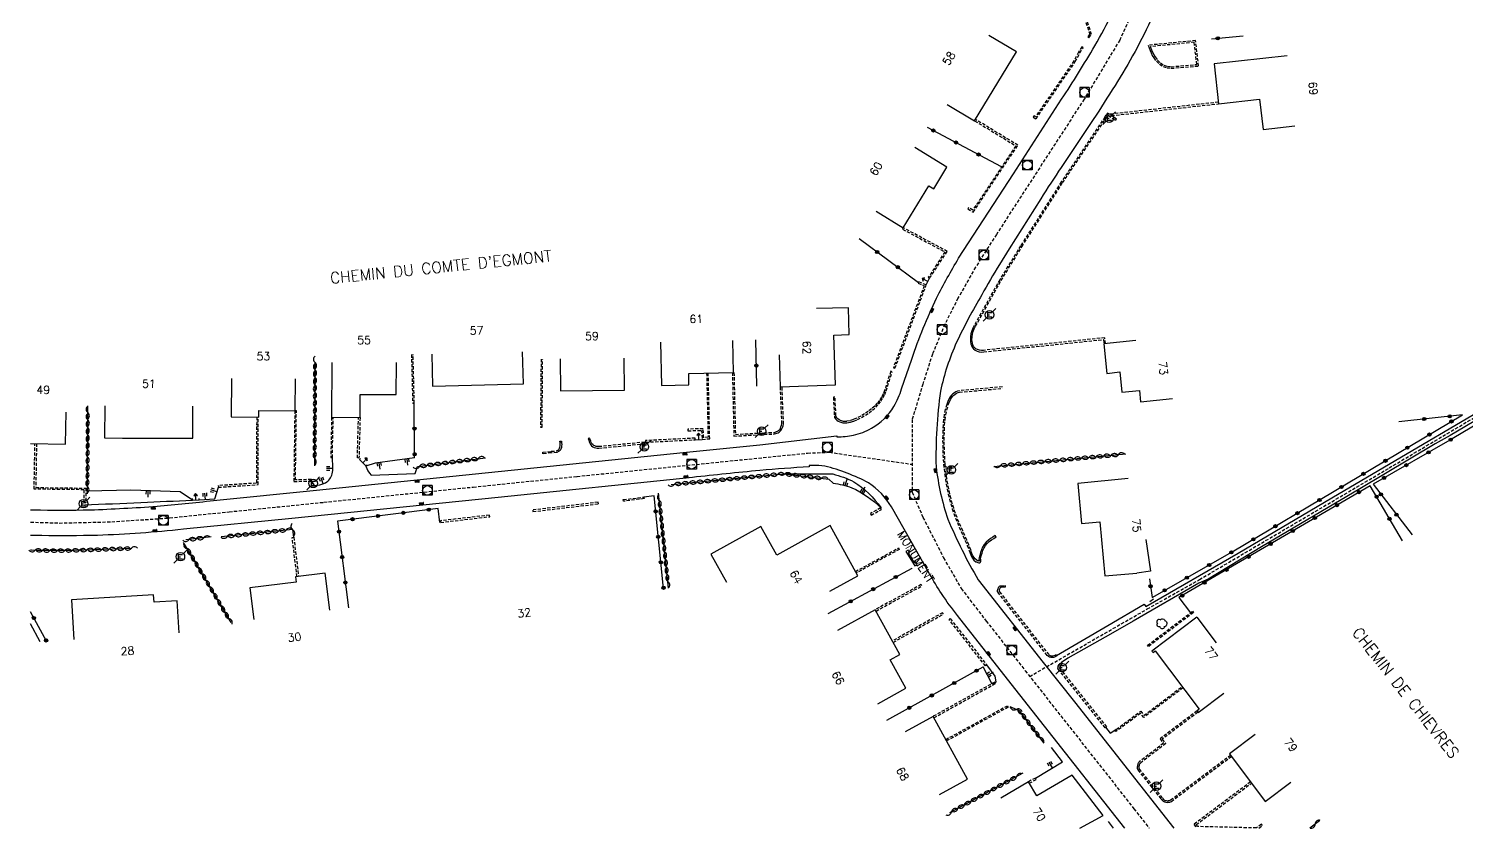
# Model space of a CAD drawing. Header units: millimetres. Extents: x 111999 to 113000, y 155000 to 156001.
# Drawn here: x 111999.7 to 112224.3, y 154999.8 to 155124.9 of the extents above; entities that cross this region are included whole.
import ezdxf
from ezdxf.enums import TextEntityAlignment as Align

# ---------------------------------------------------------------- set-up
doc = ezdxf.new("R2010")
doc.units = ezdxf.units.MM
doc.linetypes.add('DASHED', pattern=[0.75, 0.5, -0.25])
doc.layers.get('0').update_dxf_attribs({"linetype": 'CONTINUOUS'})
for name, color, linetype in [('W0001', 6, 'DASHED'), ('W0008', 7, 'CONTINUOUS'), ('W0100', 7, 'CONTINUOUS'), ('W0112', 1, 'DASHED'), ('W0211', 2, 'CONTINUOUS'), ('W0300', 7, 'CONTINUOUS'), ('W0310', 3, 'CONTINUOUS'), ('W0322', 7, 'CONTINUOUS'), ('W0334', 7, 'CONTINUOUS'), ('W0400', 7, 'CONTINUOUS'), ('W0420', 7, 'CONTINUOUS'), ('W0471', 7, 'CONTINUOUS'), ('W0984', 7, 'CONTINUOUS'), ('W0989', 7, 'CONTINUOUS'), ('W0991', 7, 'CONTINUOUS')]:
    doc.layers.add(name, color=color, linetype=linetype)
doc.styles.get("Standard").update_dxf_attribs({"font": 'romans.shx', "width": 0.85})

# ---------------------------------------------------------------- blocks, each defined once
blk = doc.blocks.new('T471')
for p, q in [((-0.333334, 0.333334), (-0.333334, -0.333334)), ((-0.333334, 0.333334), (0.333334, 0.333334)), ((-0.333334, 0), (0, 0)), ((0.500001, 0.500001), (1.000002, 1.000002)), ((-0.500001, -0.500001), (-1.000002, -1.000002)), ((-0.333334, -0.333334), (0.333334, -0.333334))]:
    blk.add_line(p, q)
blk.add_ellipse((0, 0), major_axis=(0.471405, 0.471405), ratio=1, start_param=5.4977871438, end_param=11.780972451)
blk = doc.blocks.new('T420')
for p, q in [((0.75, 0.75), (-0.75, 0.75)), ((-0.75, 0.75), (-0.75, -0.75)), ((0.75, 0.75), (0.75, -0.75)), ((0.75, -0.75), (-0.75, -0.75))]:
    blk.add_line(p, q)
blk.add_ellipse((0, 0), major_axis=(-0.53, 0.53), ratio=1, start_param=3.926991, end_param=10.210176)
blk = doc.blocks.new('T400')
for p, q in [((-0.15, 0.3), (0.15, 0.3)), ((-0.15, -0.25), (-0.15, 0.3)), ((-0.15, 0.15), (0.15, 0.15)), ((-0.15, 0), (0.15, 0)), ((0.15, 0.3), (0.15, -0.25)), ((-0.15, -0.15), (0.15, -0.15)), ((-0.15, -0.25), (-0.15, -0.3)), ((-0.15, -0.3), (0.15, -0.3)), ((0.15, -0.3), (0.15, -0.25))]:
    blk.add_line(p, q)
blk = doc.blocks.new('t310o')
at = {"color": 0, "linetype": 'Continuous'}
for centre, start, end in [((-0.5, 0.38), 216.8699, 323.1304), ((0.5, -0.37), 36.8699, 143.1303)]:
    blk.add_arc(centre, 0.625, start, end, dxfattribs=at)
blk = doc.blocks.new('t322o')
at = {"color": 0, "linetype": 'Continuous'}
for radius in [0.25, 0.15]:
    blk.add_circle((0, 0), radius, dxfattribs=at)
blk = doc.blocks.new('t211o')
at = {"color": 0, "linetype": 'Continuous'}
for p, q in [((-0.29, 0.5), (-0.29, 0)), ((0, 1), (0, 0)), ((0.29, 0.5), (0.29, 0))]:
    blk.add_line(p, q, dxfattribs=at)
blk = doc.blocks.new('T300')
for p, q in [((-0.8, 0.51), (-0.86, 0.34)), ((-0.86, 0.34), (-0.86, 0.17)), ((-0.86, 0.17), (-0.74, 0.06)), ((-0.69, 0.63), (-0.8, 0.51)), ((-0.8, -0.06), (-0.74, 0.06)), ((-0.74, 0.06), (-0.69, 0.11)), ((-0.57, 0.69), (-0.69, 0.63)), ((-0.46, 0.69), (-0.57, 0.69)), ((-0.29, 0.63), (-0.46, 0.69)), ((-0.29, 0.63), (-0.17, 0.74)), ((-0.23, 0.57), (-0.29, 0.63)), ((-0.17, 0.74), (-0.06, 0.8)), ((-0.06, 0.8), (0.06, 0.8)), ((0.06, 0.8), (0.23, 0.74)), ((0.23, 0.74), (0.34, 0.63)), ((0.34, 0.63), (0.4, 0.51)), ((0.46, 0.46), (0.34, 0.46)), ((0.4, 0.51), (0.4, 0.46)), ((0.57, 0.4), (0.46, 0.46)), ((0.57, 0.4), (0.69, 0.29)), ((0.69, 0.29), (0.74, 0.17)), ((0.74, 0.06), (0.69, -0.17)), ((0.74, 0.17), (0.74, 0.06)), ((-0.8, -0.17), (-0.8, -0.06)), ((-0.8, -0.23), (-0.8, -0.17)), ((-0.74, -0.34), (-0.8, -0.23)), ((-0.69, -0.4), (-0.74, -0.34)), ((-0.51, -0.46), (-0.69, -0.4)), ((-0.4, -0.46), (-0.51, -0.46)), ((-0.4, -0.46), (-0.34, -0.46)), ((-0.34, -0.46), (-0.34, -0.4)), ((-0.34, -0.51), (-0.34, -0.46)), ((-0.29, -0.63), (-0.34, -0.51)), ((-0.17, -0.74), (-0.29, -0.63)), ((-0.06, -0.8), (-0.17, -0.74)), ((0.06, -0.8), (-0.06, -0.8)), ((0.17, -0.74), (0.06, -0.8)), ((0.23, -0.69), (0.17, -0.74)), ((0.29, -0.46), (0.23, -0.46)), ((0.29, -0.63), (0.23, -0.69)), ((0.46, -0.4), (0.29, -0.46)), ((0.34, -0.51), (0.29, -0.63)), ((0.34, -0.51), (0.34, -0.46)), ((0.57, -0.34), (0.46, -0.4)), ((0.63, -0.29), (0.57, -0.34)), ((0.69, -0.17), (0.63, -0.29))]:
    blk.add_line(p, q)

msp = doc.modelspace()

# ---------------------------------------------------------------- linework, layer by layer
at = {"layer": 'W0001'}
for points in [[(112173.15, 155129.6), (112170.15, 155123.08), (112164.59, 155113.85), (112150.89, 155092.74), (112147.63, 155087.61), (112144.88, 155082.76), (112142.83, 155078.68), (112140.9, 155074.02), (112139.39, 155069.36), (112137.73, 155063.81), (112137.73, 155052.46), (112139.42, 155048.53), (112142.64, 155042.21), (112145.39, 155037.42), (112149.29, 155032.34), (112155.39, 155024.58)], [(112156.09, 155023.69), (112174.46, 155034.22), (112182.61, 155038.81), (112212.25, 155056.25), (112239.71, 155072.5), (112269.54, 155089.94), (112279.12, 155095.39), (112282.49, 155096.62), (112285, 155096.91), (112286.9, 155096.81), (112288.79, 155096.39), (112290.88, 155095.68), (112292.54, 155094.73), (112300.51, 155088.99), (112313.69, 155078.71), (112316.65, 155076.24)], [(112000, 155047.79), (112004.47, 155047.65), (112012.68, 155047.83), (112021.72, 155048.45), (112031.02, 155049.4), (112045.81, 155050.89), (112069.16, 155053.27), (112085.37, 155054.93), (112121.39, 155058.57), (112124.8, 155058.7), (112137.73, 155056.82)], [(112155.39, 155024.58), (112172.38, 155003.02), (112174.75, 155000)]]:
    msp.add_lwpolyline(points, dxfattribs=at)
at = {"layer": 'W0008', "flags": 128}
for points in [[(112169.51, 155276.14), (112172, 155254.01), (112178.1, 155199.89), (112178.1, 155199.89), (112179.78, 155185.06), (112181.63, 155168.75, -0.0432), (112181.76, 155157.89, -0.0191), (112180.78, 155147.96, -0.0272), (112175.28, 155126.8, -0.0361), (112169.42, 155115.99, -0.0044), (112166.03, 155110.67), (112166.03, 155110.67, -0.002016), (112161.01, 155103.19, 0.0065), (112157.82, 155098.31), (112152.88, 155090.47), (112151.36, 155088.03, 0.011), (112148.61, 155083.3, 0.0232), (112144.67, 155075.88, 0.051), (112142.14, 155068.26, 0.0397), (112141.46, 155056.4, 0.0512), (112143.32, 155048.23, 0.0334), (112148.06, 155038.76), (112158.17, 155025.88)], [(112000, 155049.73, 0.000125), (112000.44, 155049.71), (112000.44, 155049.71, 0.013805), (112009.32, 155049.71, 0.0099), (112019.75, 155050.28, 0.005), (112028.58, 155051.16), (112044.65, 155052.79), (112044.65, 155052.79), (112101.97, 155058.67), (112113.94, 155059.86), (112125.94, 155061.26), (112125.96, 155061.09, 0.0368), (112128.58, 155061.38, 0.0774), (112131.36, 155062.46, 0.1274), (112134.89, 155065.87, 0.0517), (112136.07, 155068.59), (112137.67, 155073.26, -0.0327), (112141.55, 155082.79, -0.0166), (112144.99, 155089.01), (112144.99, 155089.01), (112153.58, 155102.17), (112161.08, 155113.84, 0.0123), (112166.25, 155122.17, 0.0447), (112171.36, 155132.95, 0.0494)], [(112314.26, 155076.74), (112313.41, 155078.25), (112303.68, 155086), (112296.52, 155091.31), (112292.23, 155094.43, 0.0758), (112289.66, 155095.65, 0.0777), (112285.85, 155096.43, 0.022326), (112283.17, 155096.2), (112281.11, 155095.61), (112272.5, 155091.02), (112230.34, 155066.39), (112221.8, 155061.3), (112219.46, 155060.01), (112207.66, 155052.97), (112192.3, 155043.94), (112183.98, 155038.9), (112182.54, 155038.26), (112172.28, 155032.33), (112168.7, 155030.27)], [(112173.99, 155034.95), (112174.26, 155034.59), (112188.68, 155042.95), (112204.42, 155052.26), (112234.89, 155070.19), (112256.02, 155082.48), (112275.51, 155093.91), (112278.9, 155095.92), (112282.13, 155096.86, -0.0957), (112286.58, 155097.34, -0.0566), (112289.76, 155096.58, -0.0481), (112292, 155095.62, -0.0241), (112294.5, 155093.85), (112301.03, 155089.22), (112310.03, 155082.13), (112316.3, 155077.46)], [(112152.61, 155023.28), (112144.83, 155033.18, -0.0207), (112142.31, 155036.62, -0.0166), (112140.46, 155039.69), (112134.51, 155050.16, 0.1115), (112130.92, 155053.91, 0.0587), (112124.08, 155056.55, 0.019), (112122.18, 155056.65), (112122.18, 155056.65), (112121.65, 155056.62), (112121.66, 155056.43, 0.0056), (112113.93, 155055.86, 0.0038), (112103.39, 155054.77), (112073.06, 155051.62), (112073.06, 155051.62), (112040.83, 155048.38), (112023.86, 155046.67, -0.0181), (112010.45, 155045.72, -0.0087), (112001.75, 155045.68), (112001.75, 155045.68, -0.004676), (112000, 155045.71, -0.0038)]]:
    msp.add_lwpolyline(points, format="xyb", dxfattribs=at)
for points in [[(112158.17, 155025.88), (112163.07, 155019.71), (112178.6, 155000)], [(112170.96, 155000), (112158.4, 155015.91), (112152.61, 155023.28)]]:
    msp.add_lwpolyline(points, dxfattribs=at)
at = {"layer": 'W0100'}
msp.add_line((112182.21, 155032.94), (112185.22, 155028.95), dxfattribs=at)
at = {"layer": 'W0100', "flags": 128}
for points in [[(112143.2, 155113.04), (112147.47, 155110.45), (112154.01, 155121.23), (112154.01, 155121.23), (112149.73, 155123.82)], [(112116.94, 155073.91), (112117.13, 155068.91), (112125.73, 155069.24), (112125.5, 155077), (112127.87, 155077.11), (112127.76, 155081.28), (112127.76, 155081.28), (112122.76, 155081.15)], [(112172.65, 155076.16), (112167.67, 155075.63), (112168.16, 155071.03), (112170.18, 155071.24), (112170.51, 155068.07), (112173.23, 155068.36), (112173.42, 155066.57), (112178.39, 155067.09)], [(112062.68, 155074.05), (112062.8, 155069.05), (112076.98, 155069.41), (112076.98, 155069.41), (112076.85, 155074.41)], [(112047.05, 155072.73), (112047.03, 155064.16), (112051.47, 155064.12), (112051.49, 155067.73), (112057.12, 155067.7), (112057.15, 155072.7)], [(112082.73, 155073.28), (112082.78, 155068.28), (112092.79, 155068.39), (112092.79, 155068.39), (112092.74, 155073.39)], [(112051.56, 155057.75), (112051.38, 155057.57), (112052.39, 155056.57), (112052.39, 155056.57), (112052.56, 155056.75)], [(112025.26, 155051.49), (112025.27, 155051.24), (112026.32, 155051.25), (112026.32, 155051.25), (112026.32, 155051.5)], [(112141.99, 155005.23), (112146.38, 155007.63), (112141, 155017.45), (112136.61, 155015.04)], [(112191.3, 155014.59), (112187.3, 155011.59), (112192.88, 155004.15), (112196.88, 155007.15)], [(112163.91, 155000), (112167.56, 155001.96), (112162.72, 155008.27), (112157.2, 155005.03), (112155.89, 155007.22), (112151.6, 155004.66)]]:
    msp.add_lwpolyline(points, dxfattribs=at)
at = {"layer": 'W0100'}
for points in [[(112196.3, 155120.61), (112184.92, 155119.35), (112185.61, 155113.12), (112192.02, 155113.84), (112192.55, 155109.13), (112197.52, 155109.68)], [(112132.08, 155096.38), (112136.34, 155093.77), (112140.35, 155100.33), (112141.1, 155099.87), (112143.16, 155103.23), (112138.15, 155106.3)], [(112140.19, 155085.37), (112139.3, 155085.82), (112139.42, 155085.44), (112139.68, 155085.94), (112139.3, 155085.82)], [(112139.93, 155084.84), (112140.46, 155085.89)], [(112098.43, 155075.91), (112098.58, 155069.12), (112102.86, 155069.22), (112102.82, 155071.01), (112109.83, 155071.16), (112109.71, 155076.16)], [(112031.37, 155070.21), (112031.35, 155064.22), (112035.65, 155064.2), (112035.65, 155065.2), (112041.35, 155065.18), (112041.37, 155070.18)], [(112000, 155060.08), (112005.45, 155059.99), (112005.53, 155064.99)], [(112011.57, 155065.94), (112011.55, 155060.94), (112014.37, 155060.92), (112025.33, 155060.88), (112025.35, 155065.88)], [(112103.84, 155060.66), (112104.92, 155060.7)], [(112104.38, 155060.68), (112104.34, 155061.68), (112104.07, 155061.38), (112104.63, 155061.41), (112104.34, 155061.68)], [(112051.88, 155057.07), (112052.59, 155057.78), (112052.19, 155057.78), (112052.59, 155057.38), (112052.59, 155057.78)], [(112171.45, 155054.58), (112163.62, 155053.84), (112164.2, 155047.56), (112167.06, 155047.83), (112167.85, 155039.38), (112172.83, 155039.84)], [(112025.79, 155051.24), (112025.78, 155052.24), (112025.5, 155051.96), (112026.07, 155051.97), (112025.78, 155052.24)], [(112124.86, 155037), (112129.23, 155039.42), (112124.9, 155047.25), (112116.58, 155042.64), (112114.09, 155047.13), (112106.28, 155042.8), (112108.71, 155038.43)], [(112174.23, 155045.1), (112174.94, 155040.15), (112172.83, 155039.84)], [(112046.73, 155034.03), (112046.01, 155039.79), (112041.37, 155039.22), (112041.47, 155038.41), (112034.26, 155037.52), (112034.87, 155032.56)], [(112023.21, 155030.5), (112022.89, 155035.49), (112019.29, 155035.26), (112019.21, 155036.45), (112006.37, 155035.63), (112006.76, 155029.45)], [(112132.37, 155019.42), (112136.75, 155021.83), (112134.3, 155026.29), (112135.82, 155027.12), (112131.97, 155034.11), (112131.97, 155034.11), (112126.07, 155030.86)], [(112182.21, 155032.94), (112175.18, 155027.65), (112175.36, 155027.41), (112175.69, 155027.66), (112182.56, 155018.55), (112182.23, 155018.3), (112182.41, 155018.07), (112186.4, 155021.08)]]:
    msp.add_lwpolyline(points, dxfattribs=at)
msp.add_lwpolyline([(112137.1, 155043.39), (112136.72, 155043.19), (112138.14, 155040.94), (112138.52, 155041.13), (112138.3, 155041.57), (112138.09, 155041.45), (112137.15, 155042.92), (112137.3, 155043.01)], close=True, dxfattribs=at)
at = {"layer": 'W0112'}
msp.add_line((112082.94, 155060.46), (112082.78, 155060.26), dxfattribs=at)
for points in [[(112164.86, 155125.84), (112165.49, 155124.03), (112165.16, 155123.61), (112165.35, 155123.45), (112165.77, 155123.98), (112165.09, 155125.93)], [(112185.58, 155113.39), (112168.55, 155111.5), (112168.27, 155111.69), (112161.02, 155100.93), (112154.67, 155090.94), (112151.4, 155085.65), (112147.41, 155078.49), (112147.2, 155078.08), (112147.03, 155077.65), (112146.91, 155077.2), (112146.83, 155076.74), (112146.82, 155076.27), (112146.84, 155075.96), (112146.9, 155075.66), (112146.99, 155075.37), (112147.12, 155075.1), (112147.3, 155074.87), (112147.56, 155074.66), (112147.87, 155074.51), (112148.21, 155074.41), (112148.56, 155074.36), (112148.9, 155074.37), (112167.6, 155076.31), (112167.67, 155075.63)], [(112167.92, 155075.65), (112167.83, 155076.59), (112148.88, 155074.62), (112148.57, 155074.61), (112148.26, 155074.65), (112147.96, 155074.74), (112147.7, 155074.87), (112147.48, 155075.05), (112147.33, 155075.24), (112147.22, 155075.46), (112147.14, 155075.72), (112147.09, 155075.99), (112147.07, 155076.27), (112147.08, 155076.72), (112147.15, 155077.15), (112147.27, 155077.57), (112147.43, 155077.98), (112147.63, 155078.38), (112151.62, 155085.53), (112154.88, 155090.81), (112161.23, 155100.79), (112168.34, 155111.34), (112169.51, 155110.53), (112169.66, 155110.74), (112168.86, 155111.28), (112185.61, 155113.14)], [(112147.49, 155110.47), (112153.9, 155106.58), (112147.19, 155096.52), (112146.53, 155096.93), (112146.4, 155096.72), (112147.27, 155096.19), (112154.25, 155106.66), (112147.62, 155110.68)], [(112059.5, 155073.97), (112059.69, 155066.39), (112059.94, 155066.39), (112059.75, 155073.97)], [(112079.75, 155073.25), (112079.66, 155062.64), (112079.91, 155062.64), (112080, 155073.25)], [(112105.62, 155071.07), (112105.84, 155061.05), (112105.15, 155060.97), (112105.07, 155062.38), (112102.69, 155062.31), (112102.7, 155062.06), (112104.83, 155062.12), (112104.92, 155060.7), (112106.1, 155060.82), (112105.87, 155071.07)], [(112109.64, 155071.16), (112109.87, 155061.22), (112113.82, 155061.45), (112116.24, 155061.56), (112116.43, 155061.62), (112116.6, 155061.68), (112116.77, 155061.75), (112116.93, 155061.84), (112117.07, 155061.94), (112117.23, 155062.12), (112117.36, 155062.34), (112117.47, 155062.58), (112117.55, 155062.85), (112117.63, 155063.12), (112117.4, 155068.92)], [(112109.83, 155071.16), (112109.89, 155071.16), (112110.11, 155061.49), (112113.81, 155061.7), (112116.2, 155061.81), (112116.35, 155061.86), (112116.51, 155061.92), (112116.67, 155061.98), (112116.8, 155062.05), (112116.9, 155062.13), (112117.03, 155062.27), (112117.14, 155062.45), (112117.23, 155062.67), (112117.31, 155062.92), (112117.37, 155063.15), (112117.15, 155068.91)], [(112151.83, 155068.94), (112145.08, 155068.31), (112144.81, 155068.26), (112144.56, 155068.15), (112144.32, 155068), (112144.09, 155067.82), (112143.89, 155067.62), (112143.69, 155067.35), (112143.51, 155067.08), (112143.37, 155066.78), (112143.24, 155066.48), (112143.13, 155066.18), (112142.9, 155065.39), (112142.74, 155064.59), (112142.63, 155063.78), (112142.56, 155062.95), (112142.52, 155062.13), (112142.5, 155061.31), (112142.49, 155060.56), (112142.5, 155059.81), (112142.52, 155059.06), (112142.54, 155058.32), (112142.59, 155057.58), (112142.64, 155056.83), (112142.72, 155056.09), (112142.81, 155055.3), (112142.92, 155054.51), (112143.05, 155053.72), (112143.2, 155052.94), (112143.37, 155052.16), (112143.56, 155051.39), (112143.76, 155050.63), (112143.99, 155049.87), (112144.24, 155049.13), (112144.51, 155048.41), (112144.79, 155047.71), (112145.09, 155047.01), (112145.4, 155046.32), (112145.72, 155045.61), (112146.03, 155044.89), (112146.34, 155044.15), (112146.63, 155043.37), (112146.78, 155042.95), (112146.95, 155042.54), (112147.14, 155042.17), (112147.38, 155041.85), (112147.69, 155041.61), (112147.79, 155041.56), (112147.9, 155041.52), (112148.01, 155041.48), (112148.12, 155041.45), (112148.23, 155041.41), (112148.28, 155041.45), (112148.33, 155041.49), (112148.38, 155041.52), (112148.42, 155041.57), (112148.45, 155041.61), (112148.47, 155041.69), (112148.48, 155041.77), (112148.46, 155041.86), (112148.44, 155041.95), (112148.41, 155042.05), (112148.52, 155042.5), (112148.64, 155042.95), (112148.78, 155043.38), (112148.96, 155043.78), (112149.19, 155044.15), (112149.45, 155044.46), (112149.77, 155044.75), (112150.11, 155045.01), (112150.47, 155045.25), (112150.85, 155045.49), (112150.71, 155045.7), (112150.34, 155045.46), (112149.96, 155045.21), (112149.61, 155044.94), (112149.27, 155044.64), (112148.98, 155044.29), (112148.74, 155043.9), (112148.55, 155043.47), (112148.4, 155043.02), (112148.28, 155042.56), (112148.15, 155042.04), (112148.2, 155041.89), (112148.22, 155041.81), (112148.23, 155041.76), (112148.22, 155041.73), (112148.22, 155041.72), (112148.21, 155041.71), (112148.19, 155041.69), (112148.08, 155041.72), (112147.99, 155041.75), (112147.9, 155041.79), (112147.83, 155041.83), (112147.56, 155042.03), (112147.35, 155042.3), (112147.17, 155042.65), (112147.02, 155043.04), (112146.87, 155043.46), (112146.57, 155044.24), (112146.26, 155044.99), (112145.95, 155045.71), (112145.63, 155046.42), (112145.32, 155047.11), (112145.02, 155047.8), (112144.74, 155048.5), (112144.47, 155049.22), (112144.23, 155049.95), (112144, 155050.69), (112143.8, 155051.45), (112143.61, 155052.22), (112143.44, 155052.99), (112143.3, 155053.77), (112143.17, 155054.55), (112143.06, 155055.33), (112142.96, 155056.11), (112143.9, 155056.2), (112143.88, 155056.45), (112142.94, 155056.36), (112142.89, 155056.85), (112142.84, 155057.59), (112142.79, 155058.33), (112142.77, 155059.07), (112142.75, 155059.81), (112142.74, 155060.56), (112142.75, 155061.3), (112142.77, 155062.12), (112142.8, 155062.94), (112142.88, 155063.75), (112142.99, 155064.55), (112143.15, 155065.33), (112143.37, 155066.1), (112143.47, 155066.39), (112143.59, 155066.68), (112143.73, 155066.95), (112143.89, 155067.21), (112144.08, 155067.45), (112144.26, 155067.64), (112144.46, 155067.8), (112144.67, 155067.93), (112144.89, 155068.02), (112145.12, 155068.07), (112151.85, 155068.69)], [(112041.27, 155065.18), (112041.13, 155054.12), (112043.87, 155054.21), (112043.87, 155054.46), (112041.38, 155054.38), (112041.52, 155065.18), (112041.35, 155065.18)], [(112035.32, 155064.2), (112035.28, 155053.88), (112029.31, 155053.49), (112029.33, 155053.24), (112035.53, 155053.64), (112035.57, 155064.2)], [(112047.03, 155064.16), (112046.89, 155057.86), (112047.14, 155057.85), (112047.28, 155064.15)], [(112051.47, 155064.12), (112051.3, 155057.8), (112051.05, 155057.81), (112051.22, 155064.12)], [(112000.92, 155060.07), (112000.81, 155053.19), (112008.61, 155053.1), (112008.6, 155050.79), (112008.35, 155050.79), (112008.36, 155052.85), (112000.55, 155052.94), (112000.67, 155060.07)], [(112041.62, 155039.25), (112040.86, 155045.39), (112041.11, 155045.42), (112041.87, 155039.28)], [(112128.87, 155040.07), (112135.59, 155043.75), (112135.71, 155043.53), (112129, 155039.85)], [(112132.09, 155033.89), (112139.26, 155037.82), (112139.14, 155038.04), (112131.97, 155034.11)], [(112134.78, 155029.01), (112142.6, 155033.43), (112142.47, 155033.64), (112134.66, 155029.23)], [(112141.12, 155017.23), (112150.75, 155022.6), (112150.63, 155022.81), (112141, 155017.45)], [(112180.04, 155021.89), (112173.9, 155017.26), (112173.38, 155017.92), (112169.57, 155015.07), (112169.38, 155015.31), (112169.58, 155015.47), (112169.62, 155015.42), (112173.43, 155018.27), (112173.95, 155017.61), (112179.89, 155022.09)], [(112142.98, 155013.83), (112152.61, 155019.11), (112152.73, 155018.89), (112143.1, 155013.61)], [(112182.23, 155018.3), (112176.45, 155013.94), (112177, 155013.24), (112173.2, 155010.34), (112173.12, 155010.26), (112173.06, 155010.16), (112173.01, 155010.05), (112172.97, 155009.93), (112172.94, 155009.81), (112172.91, 155009.65), (112172.89, 155009.5), (112172.9, 155009.34), (112172.93, 155009.2), (112173, 155009.08), (112176.63, 155004.49), (112176.77, 155004.34), (112176.95, 155004.21), (112177.14, 155004.1), (112177.35, 155004.04), (112177.56, 155004.01), (112177.7, 155004.02), (112177.83, 155004.04), (112177.96, 155004.07), (112178.1, 155004.12), (112178.23, 155004.17), (112187.6, 155011.2)], [(112182.38, 155018.1), (112176.81, 155013.89), (112177.35, 155013.19), (112173.37, 155010.15), (112173.31, 155010.09), (112173.28, 155010.04), (112173.24, 155009.96), (112173.21, 155009.86), (112173.18, 155009.76), (112173.16, 155009.62), (112173.14, 155009.49), (112173.15, 155009.38), (112173.17, 155009.3), (112173.21, 155009.22), (112176.82, 155004.66), (112176.94, 155004.53), (112177.08, 155004.42), (112177.24, 155004.33), (112177.4, 155004.28), (112177.57, 155004.26), (112177.67, 155004.27), (112177.78, 155004.28), (112177.89, 155004.31), (112178.02, 155004.35), (112178.11, 155004.39), (112187.45, 155011.4)], [(112156.02, 155007), (112157.11, 155007.59), (112156.99, 155007.81), (112155.89, 155007.22)], [(112190.59, 155007.21), (112181.75, 155000.57), (112182.2, 155000)], [(112191.91, 155000), (112192.44, 155000.39), (112192.3, 155000.59), (112191.5, 155000.01), (112182.34, 155000.24), (112182.1, 155000.53), (112190.74, 155007.01)]]:
    msp.add_lwpolyline(points, dxfattribs=at)
for points in [[(112163.01, 155119.86), (112157, 155111.11), (112156.72, 155111.25), (112156.61, 155111.03), (112157.08, 155110.78), (112163.22, 155119.72), (112163.93, 155121.07), (112164.44, 155121.88), (112164.23, 155122.02), (112163.72, 155121.21)], [(112174.62, 155122.28), (112174.75, 155121.88), (112174.89, 155121.48), (112175.05, 155121.08), (112175.24, 155120.69), (112175.46, 155120.31), (112175.88, 155119.78), (112176.38, 155119.31), (112176.94, 155118.95), (112177.55, 155118.73), (112178.18, 155118.68), (112182.48, 155119.04), (112182.01, 155123.01)], [(112174.96, 155122.06), (112174.99, 155121.96), (112175.13, 155121.56), (112175.28, 155121.18), (112175.46, 155120.81), (112175.67, 155120.45), (112176.07, 155119.95), (112176.54, 155119.51), (112177.06, 155119.17), (112177.6, 155118.97), (112178.18, 155118.93), (112182.2, 155119.27), (112181.79, 155122.74)], [(112136.23, 155093.55), (112142.85, 155089.99), (112140.25, 155086.03), (112140.46, 155085.89), (112143.21, 155090.08), (112136.34, 155093.77)], [(112138.65, 155085.1), (112139.61, 155084.71), (112134.79, 155071.91), (112135.03, 155071.83), (112139.93, 155084.84), (112138.75, 155085.33)], [(112125.42, 155067.29), (112125.57, 155064.39), (112125.62, 155064.15), (112125.76, 155063.92), (112125.94, 155063.73), (112126.17, 155063.56), (112126.42, 155063.43), (112126.97, 155063.28), (112127.53, 155063.28), (112128.09, 155063.39), (112128.63, 155063.58), (112129.17, 155063.82), (112129.81, 155064.14), (112130.42, 155064.49), (112131, 155064.87), (112131.54, 155065.28), (112132.05, 155065.74), (112132.46, 155066.19), (112132.83, 155066.67), (112133.16, 155067.18), (112133.44, 155067.72), (112133.65, 155068.28), (112134.62, 155071.28), (112134.38, 155071.35), (112134.38, 155071.35), (112133.42, 155068.36), (112133.21, 155067.82), (112132.94, 155067.3), (112132.63, 155066.81), (112132.27, 155066.35), (112131.87, 155065.92), (112131.38, 155065.47), (112130.85, 155065.07), (112130.29, 155064.7), (112129.69, 155064.36), (112129.06, 155064.05), (112128.54, 155063.82), (112128.02, 155063.63), (112127.5, 155063.53), (112127.01, 155063.53), (112126.52, 155063.66), (112126.3, 155063.77), (112126.11, 155063.91), (112125.95, 155064.08), (112125.85, 155064.24), (112125.82, 155064.41), (112125.67, 155067.31)], [(112080.03, 155058.71), (112081.34, 155058.85), (112082.15, 155058.92), (112082.45, 155059.08), (112082.51, 155059.15), (112082.61, 155059.32), (112082.68, 155059.5), (112082.72, 155059.71), (112082.72, 155059.93), (112082.71, 155060.18), (112082.69, 155060.44), (112082.94, 155060.46), (112082.96, 155060.19), (112082.97, 155059.93), (112082.96, 155059.68), (112082.92, 155059.43), (112082.84, 155059.2), (112082.71, 155059), (112082.6, 155058.88), (112082.23, 155058.68), (112081.36, 155058.6), (112080.05, 155058.46)], [(112096.02, 155059.75), (112095.95, 155060.28), (112088.77, 155059.58), (112088.56, 155059.58), (112088.35, 155059.61), (112088.15, 155059.68), (112087.97, 155059.77), (112087.82, 155059.89), (112087.69, 155060.04), (112087.59, 155060.22), (112087.5, 155060.43), (112087.43, 155060.67), (112087.36, 155060.92), (112087.12, 155060.85), (112087.19, 155060.6), (112087.27, 155060.35), (112087.36, 155060.11), (112087.49, 155059.9), (112087.64, 155059.71), (112087.83, 155059.56), (112088.05, 155059.45), (112088.29, 155059.37), (112088.54, 155059.33), (112088.78, 155059.33), (112095.73, 155060.01), (112095.77, 155059.72)], [(112103.83, 155060.91), (112096.07, 155060.52), (112096.09, 155060.27), (112103.84, 155060.66)], [(112095.85, 155051.46), (112092.63, 155051.05), (112092.6, 155051.3), (112095.82, 155051.7)], [(112088.67, 155050.89), (112078.45, 155049.68), (112078.48, 155049.43), (112088.7, 155050.64)], [(112132.8, 155050), (112131.2, 155049.12), (112131.32, 155048.9), (112132.92, 155049.78)], [(112064.08, 155047.75), (112071.72, 155048.64), (112071.69, 155048.88), (112064.05, 155048)], [(112152.25, 155037.64), (112151.66, 155037.61), (112151.59, 155037.59), (112151.54, 155037.56), (112151.48, 155037.5), (112151.42, 155037.42), (112151.37, 155037.32), (112151.33, 155037.21), (112151.31, 155037.11), (112151.31, 155037.03), (112151.32, 155036.97), (112151.36, 155036.91), (112159.01, 155027.14), (112159.09, 155027.06), (112159.17, 155027), (112159.27, 155026.94), (112159.37, 155026.9), (112159.46, 155026.88), (112159.59, 155026.88), (112159.73, 155026.91), (112159.89, 155026.96), (112160.05, 155027.03), (112160.23, 155027.11), (112160.33, 155026.88), (112160.15, 155026.8), (112159.97, 155026.72), (112159.79, 155026.66), (112159.61, 155026.63), (112159.43, 155026.63), (112159.29, 155026.67), (112159.16, 155026.72), (112159.03, 155026.79), (112158.92, 155026.88), (112158.82, 155026.98), (112151.15, 155036.77), (112151.08, 155036.88), (112151.06, 155037.01), (112151.06, 155037.14), (112151.09, 155037.28), (112151.14, 155037.42), (112151.21, 155037.55), (112151.29, 155037.67), (112151.39, 155037.76), (112151.5, 155037.83), (112151.62, 155037.85), (112152.24, 155037.89)], [(112181.67, 155033.66), (112174.66, 155028.35), (112174.51, 155028.55), (112181.52, 155033.86)], [(112149.18, 155025.32), (112143.49, 155032.57), (112143.69, 155032.72), (112149.38, 155025.48)], [(112161.23, 155025.68), (112161.13, 155025.59), (112161.03, 155025.5), (112160.94, 155025.41), (112160.88, 155025.32), (112160.82, 155025.23), (112160.8, 155025.18), (112160.78, 155025.12), (112160.76, 155025.04), (112160.75, 155024.99), (112168.09, 155015.81), (112167.89, 155015.66), (112160.49, 155024.93), (112160.5, 155025.01), (112160.52, 155025.1), (112160.54, 155025.18), (112160.57, 155025.27), (112160.6, 155025.34), (112160.67, 155025.46), (112160.75, 155025.57), (112160.85, 155025.68), (112160.96, 155025.77), (112161.07, 155025.87)]]:
    msp.add_lwpolyline(points, close=True, dxfattribs=at)
at = {"layer": 'W0211', "flags": 128}
for points in [[(112043.87, 155054.21), (112044.28, 155053.52, 0.1167), (112046.09, 155053.93, 0.1848), (112047.13, 155055.33, 0.0606), (112047.24, 155056.38), (112047.24, 155056.38), (112047.14, 155057.85)], [(112052.37, 155056.54, 0.1092), (112053.19, 155055.1), (112060.07, 155055.37), (112060.43, 155056.46), (112060.43, 155056.46)], [(112117.72, 155055.32), (112125.33, 155055.31, -0.0553), (112128.62, 155054.09, -0.0929), (112132.87, 155050.03), (112132.87, 155050.03)], [(112124.73, 155054.51), (112125.38, 155053.87, -0.0471), (112128.3, 155053.17, -0.0869), (112132.87, 155050.03), (112132.87, 155050.03)], [(112008.4, 155050.5, 0.0018), (112017.23, 155050.85, 0.0016), (112025.27, 155051.24), (112025.27, 155051.24)]]:
    msp.add_lwpolyline(points, format="xyb", dxfattribs=at)
for points in [[(112060, 155057.82), (112053.83, 155056.98), (112053.83, 155056.98), (112052.37, 155056.54)], [(112026.32, 155051.25), (112028.78, 155051.42), (112029.33, 155053.24)], [(112150.71, 155022.67), (112150.22, 155022.49), (112148.83, 155025.16), (112148.83, 155025.16)], [(112150.71, 155022.67), (112150.87, 155022.84), (112150.69, 155023.73), (112149.37, 155025.48), (112149.37, 155025.48)], [(112156.99, 155007.81), (112161.24, 155010.37), (112159.52, 155012.56)]]:
    msp.add_lwpolyline(points, dxfattribs=at)
at = {"layer": 'W0211'}
msp.add_lwpolyline([(112025.27, 155051.24), (112025.27, 155051.24), (112023.36, 155052.5), (112023.36, 155052.5), (112015.67, 155052.76), (112008.88, 155052.63)], dxfattribs=at)
at = {"layer": 'W0310'}
for points in [[(112044.39, 155056.56), (112044.44, 155072.74)], [(112008.88, 155052.2), (112008.94, 155065.95)], [(112150.47, 155056.5), (112171.09, 155058.43)], [(112099.66, 155037.49), (112098.12, 155052.31)]]:
    msp.add_lwpolyline(points, dxfattribs=at)
at = {"layer": 'W0310', "flags": 128}
for points in [[(112060.43, 155056.46), (112071.08, 155057.85), (112071.08, 155057.85)], [(112100.06, 155053.65), (112117.72, 155055.32), (112117.72, 155055.32), (112124.73, 155054.51)], [(112028.19, 155045.47), (112024.26, 155045.01), (112024.26, 155045.01)], [(112041.11, 155045.42), (112040.97, 155046.66), (112029.77, 155045.47), (112029.77, 155045.47)], [(112031.32, 155032.12), (112023.88, 155044.63), (112023.88, 155044.63)], [(112158.35, 155013.25), (112154.52, 155018.3), (112153.03, 155018.93)], [(112155.04, 155008.57), (112143.56, 155002.38)], [(112201.39, 155001.13), (112199.87, 155000)]]:
    msp.add_lwpolyline(points, dxfattribs=at)
msp.add_lwpolyline([(112015.8, 155043.69), (112008.29, 155043.42, -0.0172), (112000.12, 155043.41, -0.000116), (112000, 155043.42)], format="xyb", dxfattribs=at)
at = {"layer": 'W0322'}
msp.add_line((112184.48, 155123.26), (112189.45, 155123.77), dxfattribs=at)
at = {"layer": 'W0322', "flags": 128}
for points in [[(112140.08, 155109.46), (112151.64, 155103.34), (112151.64, 155103.34)], [(112310.82, 155067.47), (112304.03, 155073.09), (112298.45, 155078.84), (112295.38, 155081.54), (112292.48, 155083.91), (112285, 155091.47), (112283.07, 155093.06), (112280.9, 155094.73), (112278.82, 155093.72), (112264.56, 155085.7), (112241.15, 155072.08), (112222.07, 155060.79), (112209.73, 155053.7), (112215.84, 155045.78)], [(112129.44, 155092.07), (112138.7, 155085.23)], [(112174.83, 155038.95), (112175.21, 155036.03), (112187.74, 155043.15), (112205.6, 155053.76), (112223.69, 155064.54), (112213.75, 155063.46)], [(112098.9, 155037.42), (112097.4, 155051.87), (112095.82, 155051.7), (112095.82, 155051.7)], [(112214.33, 155044.85), (112209.28, 155053.48), (112179.4, 155035.99), (112181.24, 155033.61)], [(112063.92, 155047.74), (112063.69, 155049.92), (112047.97, 155047.94), (112047.97, 155047.94), (112049.65, 155034.39)], [(112124.61, 155033.52), (112137.73, 155040.6), (112137.73, 155040.6)], [(112002.49, 155029.17), (112000, 155033.77)], [(112001.51, 155029.11), (112000, 155031.9)], [(112133.78, 155016.86), (112148.83, 155025.16), (112148.83, 155025.16)], [(112169.2, 155000), (112168.41, 155001)]]:
    msp.add_lwpolyline(points, dxfattribs=at)
at = {"layer": 'W0322'}
for points in [[(112113.46, 155069.02), (112113.3, 155076.24)], [(112060, 155057.82), (112059.94, 155066.39)]]:
    msp.add_lwpolyline(points, dxfattribs=at)
at = {"layer": 'W0334', "flags": 128}
for points in [[(112174.84, 155035.4), (112175.45, 155035.8)], [(112160.29, 155026.98), (112168.3, 155031.65), (112173.99, 155034.95)], [(112168.7, 155030.27), (112162.07, 155026.55), (112161.07, 155025.87)], [(112167.92, 155015.77), (112168.67, 155014.8), (112169.38, 155015.31)]]:
    msp.add_lwpolyline(points, dxfattribs=at)

# ---------------------------------------------------------------- block references
at = {"layer": 'W0211'}
for p, rotation in [((112046.24, 155056.14), 270.6560422755303), ((112054.44, 155057.07), 188.3842527313143), ((112058.81, 155057.66), 187.7512347007807), ((112045.38, 155054.72), 199.2435330848332), ((112127.21, 155053.5), 343.1366567976611), ((112018.38, 155052.67), 177.9981327003238), ((112027.23, 155052.32), 183.8615842742444), ((112028.16, 155052.82), 253.361527062728), ((112129.84, 155052.37), 329.6145560578789), ((112149.51, 155023.85), 297.4982108952214), ((112159.14, 155010.27), 211.1228989696272)]:
    msp.add_blockref('t211o', p, dxfattribs=dict(at, rotation=rotation))
at = {"layer": 'W0300'}
msp.add_blockref('T300', (112176.8, 155031.9), dxfattribs=at)
at = {"layer": 'W0310'}
for p, rotation in [((112044.44, 155071.57), 89.82499816335643), ((112044.44, 155072.73), 89.82499816335643), ((112044.43, 155069.26), 89.82499816335643), ((112044.43, 155070.42), 89.82499816335643), ((112044.42, 155068.11), 89.82499816335643), ((112044.42, 155066.95), 89.82499816335643), ((112008.93, 155064.9), 89.759131742313), ((112044.42, 155065.8), 89.82499816335643), ((112044.41, 155064.64), 89.82499816335643), ((112008.93, 155063.75), 89.759131742313), ((112008.92, 155062.59), 89.759131742313), ((112044.41, 155062.33), 89.82499816335643), ((112044.41, 155063.49), 89.82499816335643), ((112008.92, 155061.44), 89.759131742313), ((112008.91, 155060.28), 89.759131742313), ((112044.4, 155061.18), 89.82499816335643), ((112044.4, 155060.02), 89.82499816335643), ((112008.91, 155059.13), 89.759131742313), ((112008.9, 155057.97), 89.759131742313), ((112044.4, 155058.87), 89.82499816335643), ((112044.39, 155057.71), 89.82499816335643), ((112164.19, 155057.79), 5.330127791315724), ((112165.34, 155057.89), 5.330127791315724), ((112166.49, 155058), 5.330127791315724), ((112167.64, 155058.11), 5.330127791315724), ((112168.79, 155058.21), 5.330127791315724), ((112169.94, 155058.32), 5.330127791315724), ((112008.9, 155056.82), 89.759131742313), ((112008.89, 155055.66), 89.759131742313), ((112060.77, 155056.5), 7.460578723376623), ((112061.92, 155056.65), 7.460578723376623), ((112063.06, 155056.8), 7.460578723376623), ((112064.21, 155056.95), 7.460578723376623), ((112065.35, 155057.1), 7.460578723376623), ((112066.5, 155057.25), 7.460578723376623), ((112067.64, 155057.4), 7.460578723376623), ((112068.79, 155057.55), 7.460578723376623), ((112069.94, 155057.7), 7.460578723376623), ((112151.54, 155056.61), 5.330127791315724), ((112152.69, 155056.71), 5.330127791315724), ((112153.84, 155056.82), 5.330127791315724), ((112154.99, 155056.93), 5.330127791315724), ((112156.14, 155057.03), 5.330127791315724), ((112157.29, 155057.14), 5.330127791315724), ((112158.44, 155057.25), 5.330127791315724), ((112159.59, 155057.36), 5.330127791315724), ((112160.74, 155057.46), 5.330127791315724), ((112161.89, 155057.57), 5.330127791315724), ((112163.04, 155057.68), 5.330127791315724), ((112008.88, 155053.35), 89.759131742313), ((112008.89, 155054.51), 89.759131742313), ((112100.6, 155053.7), 5.417257733912851), ((112101.75, 155053.81), 5.417257733912851), ((112102.9, 155053.92), 5.417257733912851), ((112104.05, 155054.03), 5.417257733912851), ((112105.2, 155054.13), 5.417257733912851), ((112106.35, 155054.24), 5.417257733912851), ((112107.5, 155054.35), 5.417257733912851), ((112108.65, 155054.46), 5.417257733912851), ((112109.8, 155054.57), 5.417257733912851), ((112110.95, 155054.68), 5.417257733912851), ((112112.1, 155054.79), 5.417257733912851), ((112113.25, 155054.9), 5.417257733912851), ((112114.4, 155055.01), 5.417257733912851), ((112115.55, 155055.12), 5.417257733912851), ((112116.7, 155055.23), 5.417257733912851), ((112117.85, 155055.31), 353.3566474278598), ((112118.99, 155055.17), 353.3566474278598), ((112120.14, 155055.04), 353.3566474278598), ((112121.29, 155054.91), 353.3566474278598), ((112122.44, 155054.77), 353.3566474278598), ((112123.58, 155054.64), 353.3566474278598), ((112098.24, 155051.16), 95.93681117638029), ((112098.36, 155050.01), 95.93681117638029), ((112098.48, 155048.86), 95.93681117638029), ((112039.91, 155046.55), 186.0297736897401), ((112040.98, 155046.57), 96.72545233121319), ((112098.6, 155047.71), 95.93681117638029), ((112098.71, 155046.56), 95.93681117638029), ((112024.75, 155045.07), 186.6733224968095), ((112025.9, 155045.2), 186.6733224968095), ((112027.04, 155045.34), 186.6733224968095), ((112030.72, 155045.57), 186.0297736897401), ((112031.87, 155045.7), 186.0297736897401), ((112033.01, 155045.82), 186.0297736897401), ((112034.16, 155045.94), 186.0297736897401), ((112035.31, 155046.06), 186.0297736897401), ((112036.46, 155046.18), 186.0297736897401), ((112037.61, 155046.3), 186.0297736897401), ((112038.76, 155046.42), 186.0297736897401), ((112098.83, 155045.41), 95.93681117638029), ((112098.95, 155044.26), 95.93681117638029), ((112000.71, 155043.4), 178.3520622783889), ((112001.87, 155043.37), 178.9096382678294), ((112003.02, 155043.35), 179.4672142572699), ((112004.18, 155043.35), 180.0247902467106), ((112005.33, 155043.35), 180.5823662361512), ((112006.49, 155043.37), 181.1399422255917), ((112007.64, 155043.4), 181.6975182150323), ((112008.8, 155043.44), 182.0714164464204), ((112009.95, 155043.48), 182.0714164464204), ((112011.11, 155043.52), 182.0714164464204), ((112012.26, 155043.56), 182.0714164464204), ((112013.41, 155043.6), 182.0714164464204), ((112014.57, 155043.65), 182.0714164464204), ((112015.72, 155043.69), 182.0714164464204), ((112024.47, 155043.64), 120.7445845417239), ((112025.06, 155042.64), 120.7445845417239), ((112025.65, 155041.65), 120.7445845417239), ((112099.07, 155043.12), 95.93681117638029), ((112099.19, 155041.97), 95.93681117638029), ((112026.24, 155040.66), 120.7445845417239), ((112026.83, 155039.67), 120.7445845417239), ((112099.31, 155040.82), 95.93681117638029), ((112099.43, 155039.67), 95.93681117638029), ((112027.42, 155038.67), 120.7445845417239), ((112028.01, 155037.68), 120.7445845417239), ((112099.55, 155038.52), 95.93681117638029), ((112028.6, 155036.69), 120.7445845417239), ((112029.19, 155035.7), 120.7445845417239), ((112029.78, 155034.7), 120.7445845417239), ((112030.37, 155033.71), 120.7445845417239), ((112030.96, 155032.72), 120.7445845417239), ((112153.98, 155018.53), 156.9388024949936), ((112154.86, 155017.85), 127.1878598104443), ((112155.56, 155016.93), 127.1878598104443), ((112156.26, 155016.01), 127.1878598104443), ((112156.96, 155015.09), 127.1878598104443), ((112157.66, 155014.17), 127.1878598104443), ((112154.02, 155008.02), 208.3361360150396), ((112149.96, 155005.83), 208.3361360150396), ((112150.97, 155006.38), 208.3361360150396), ((112151.99, 155006.92), 208.3361360150396), ((112153.01, 155007.47), 208.3361360150396), ((112145.89, 155003.63), 208.3361360150396), ((112146.91, 155004.18), 208.3361360150396), ((112147.92, 155004.73), 208.3361360150396), ((112148.94, 155005.28), 208.3361360150396), ((112143.86, 155002.54), 208.3361360150396), ((112144.87, 155003.09), 208.3361360150396), ((112200.69, 155000.61), 216.751055379734)]:
    msp.add_blockref('t310o', p, dxfattribs=dict(at, rotation=rotation))
at = {"layer": 'W0322'}
for p, rotation in [((112185.47, 155123.36), 5.810344653635013), ((112141.04, 155108.96), 332.0723984223047), ((112144.57, 155107.09), 332.0723984223047), ((112148.1, 155105.21), 332.0723984223047), ((112132.27, 155089.98), 323.5521897765242), ((112135.49, 155087.6), 323.5521897765242), ((112113.39, 155072.24), 91.28470121112996), ((112059.97, 155062.39), 90.41318355500039), ((112217.73, 155063.89), 186.1884065054452), ((112221.71, 155064.32), 186.1884065054452), ((112221.98, 155063.52), 30.78313724977872), ((112218.54, 155061.47), 30.78313724977872), ((112221.87, 155060.67), 209.8731254759399), ((112060, 155058.39), 90.41318355500039), ((112215.1, 155059.42), 30.78313724977872), ((112218.4, 155058.68), 209.8731254759399), ((112211.67, 155057.37), 30.78313724977872), ((112214.94, 155056.69), 209.8731254759399), ((112208.23, 155055.33), 30.78313724977872), ((112211.47, 155054.7), 209.8731254759399), ((112201.36, 155051.24), 30.72797081539481), ((112204.79, 155053.28), 30.72797081539481), ((112207.55, 155052.47), 210.3429597865139), ((112210.29, 155051.76), 120.3429597865248), ((112210.96, 155052.12), 307.6601707762046), ((112058.23, 155049.24), 187.1779529201016), ((112062.2, 155049.74), 187.1779529201016), ((112097.65, 155049.46), 95.93681117630197), ((112197.92, 155049.19), 30.72797081539481), ((112204.1, 155050.45), 210.3429597865139), ((112213.4, 155048.95), 307.6601707762046), ((112050.3, 155048.24), 187.1779529201016), ((112054.27, 155048.74), 187.1779529201016), ((112194.48, 155047.15), 30.72797081539481), ((112200.65, 155048.43), 210.3429597865139), ((112212.31, 155048.31), 120.3429597865248), ((112048.18, 155046.3), 277.0533702881069), ((112098.06, 155045.49), 95.93681117630197), ((112191.04, 155045.11), 30.72797081539481), ((112193.74, 155044.39), 210.3429597865139), ((112197.2, 155046.41), 210.3429597865139), ((112048.67, 155042.33), 277.0533702881069), ((112187.6, 155043.06), 29.59787490800294), ((112190.29, 155042.37), 210.3429597865139), ((112098.47, 155041.51), 95.93681117630197), ((112184.12, 155041.09), 29.59787490800294), ((112186.84, 155040.35), 210.3429597865139), ((112049.16, 155038.36), 277.0533702881069), ((112135.17, 155039.22), 28.35950742180801), ((112174.98, 155037.77), 277.5507216384459), ((112180.64, 155039.11), 29.59787490800294), ((112183.39, 155038.33), 210.3429597865139), ((112098.89, 155037.53), 95.93681117630197), ((112128.13, 155035.42), 28.35950742180801), ((112131.65, 155037.32), 28.35950742180801), ((112177.17, 155037.14), 29.59787490800294), ((112179.94, 155036.31), 210.3429597865139), ((112000.51, 155032.82), 118.5037442515103), ((112002.42, 155029.31), 118.5037442515103), ((112147.79, 155024.58), 28.87864178672014), ((112144.29, 155022.65), 28.87864178672014), ((112140.79, 155020.72), 28.87864178672014), ((112137.28, 155018.79), 28.87864178672014)]:
    msp.add_blockref('t322o', p, dxfattribs=dict(at, rotation=rotation))
at = {"layer": 'W0400'}
for p, rotation in [((112140.8, 155080.87), 336.0568482116828), ((112133.82, 155064.24), 136.1686473522715), ((112102.26, 155058.44), 94.50468133667994), ((112141.37, 155055.85), 7.303304021661887), ((112060.4, 155054.15), 96.48475933082622), ((112102.4, 155054.92), 94.97980895013596), ((112133.72, 155051.56), 40.42026121866012), ((112019.19, 155049.97), 93.61414454325022), ((112061.09, 155050.68), 93.81873877835285), ((112019.44, 155046.45), 93.72693915005507), ((112153.8, 155031.16), 37.88454994540081), ((112149.66, 155027.23), 39.09005130601717)]:
    msp.add_blockref('T400', p, dxfattribs=dict(at, rotation=rotation))
at = {"layer": 'W0420'}
for p in [(112164.65, 155114.91), (112155.73, 155103.55), (112148.92, 155089.5), (112142.38, 155077.87), (112124.46, 155059.46), (112103.27, 155056.83), (112062, 155052.74), (112138.04, 155052.06), (112020.73, 155048.07), (112153.28, 155027.79)]:
    msp.add_blockref('T420', p, dxfattribs=at)
at = {"layer": 'W0471'}
for p in [(112168.52, 155110.9), (112149.82, 155080.18), (112114.22, 155062.01), (112095.89, 155059.55), (112143.85, 155055.94), (112044.15, 155053.84), (112008.26, 155050.67), (112023.4, 155042.39), (112161.18, 155025.06), (112175.91, 155006.55)]:
    msp.add_blockref('T471', p, dxfattribs=at)

# ---------------------------------------------------------------- texts
at = {"layer": 'W0984'}
msp.add_text('MONUMENT', height=1.25, rotation=302.1638, dxfattribs=at).set_placement((112138.29, 155042.37), align=Align.MIDDLE)
at = {"layer": 'W0989'}
for s, rotation, p in [("CHEMIN DU COMTE D'EGMONT", 5.8014, (112064.1, 155087.65)), ('CHEMIN DE CHIEVRES', 308.2223, (112214.85, 155021.14))]:
    msp.add_text(s, height=1.75, rotation=rotation, dxfattribs=at).set_placement(p, align=Align.MIDDLE)
at = {"layer": 'W0991'}
for s, rotation, p in [('58', 58.7789, (112143.47, 155120.24)), ('69', 276.343, (112200.39, 155115.53)), ('60', 59.1513, (112132.09, 155102.99)), ('57', 1.4561, (112069.68, 155077.73)), ('61', 1.2847, (112103.99, 155079.53)), ('55', 359.825, (112052.1, 155076.22)), ('59', 0.6324, (112087.7, 155076.84)), ('53', 359.7989, (112036.38, 155073.7)), ('62', 271.4895, (112121.27, 155075.06)), ('73', 275.9501, (112176.95, 155071.83)), ('51', 359.7591, (112018.48, 155069.41)), ('49', 359.0784, (112001.97, 155068.45)), ('75', 275.3301, (112172.77, 155047.27)), ('64', 298.9872, (112119.63, 155039.22)), ('32', 7.0534, (112077.11, 155033.62)), ('30', 7.0534, (112041.23, 155029.82)), ('28', 3.6498, (112015.13, 155027.67)), ('77', 307.0334, (112184.44, 155027.26)), ('66', 298.8304, (112126.15, 155023.45)), ('79', 306.8857, (112196.89, 155012.97)), ('68', 298.7304, (112136.24, 155008.45)), ('70', 300.7738, (112157.57, 155002.12))]:
    msp.add_text(s, height=1.25, rotation=rotation, dxfattribs=at).set_placement(p, align=Align.MIDDLE)

doc.saveas('drawing.dxf')
